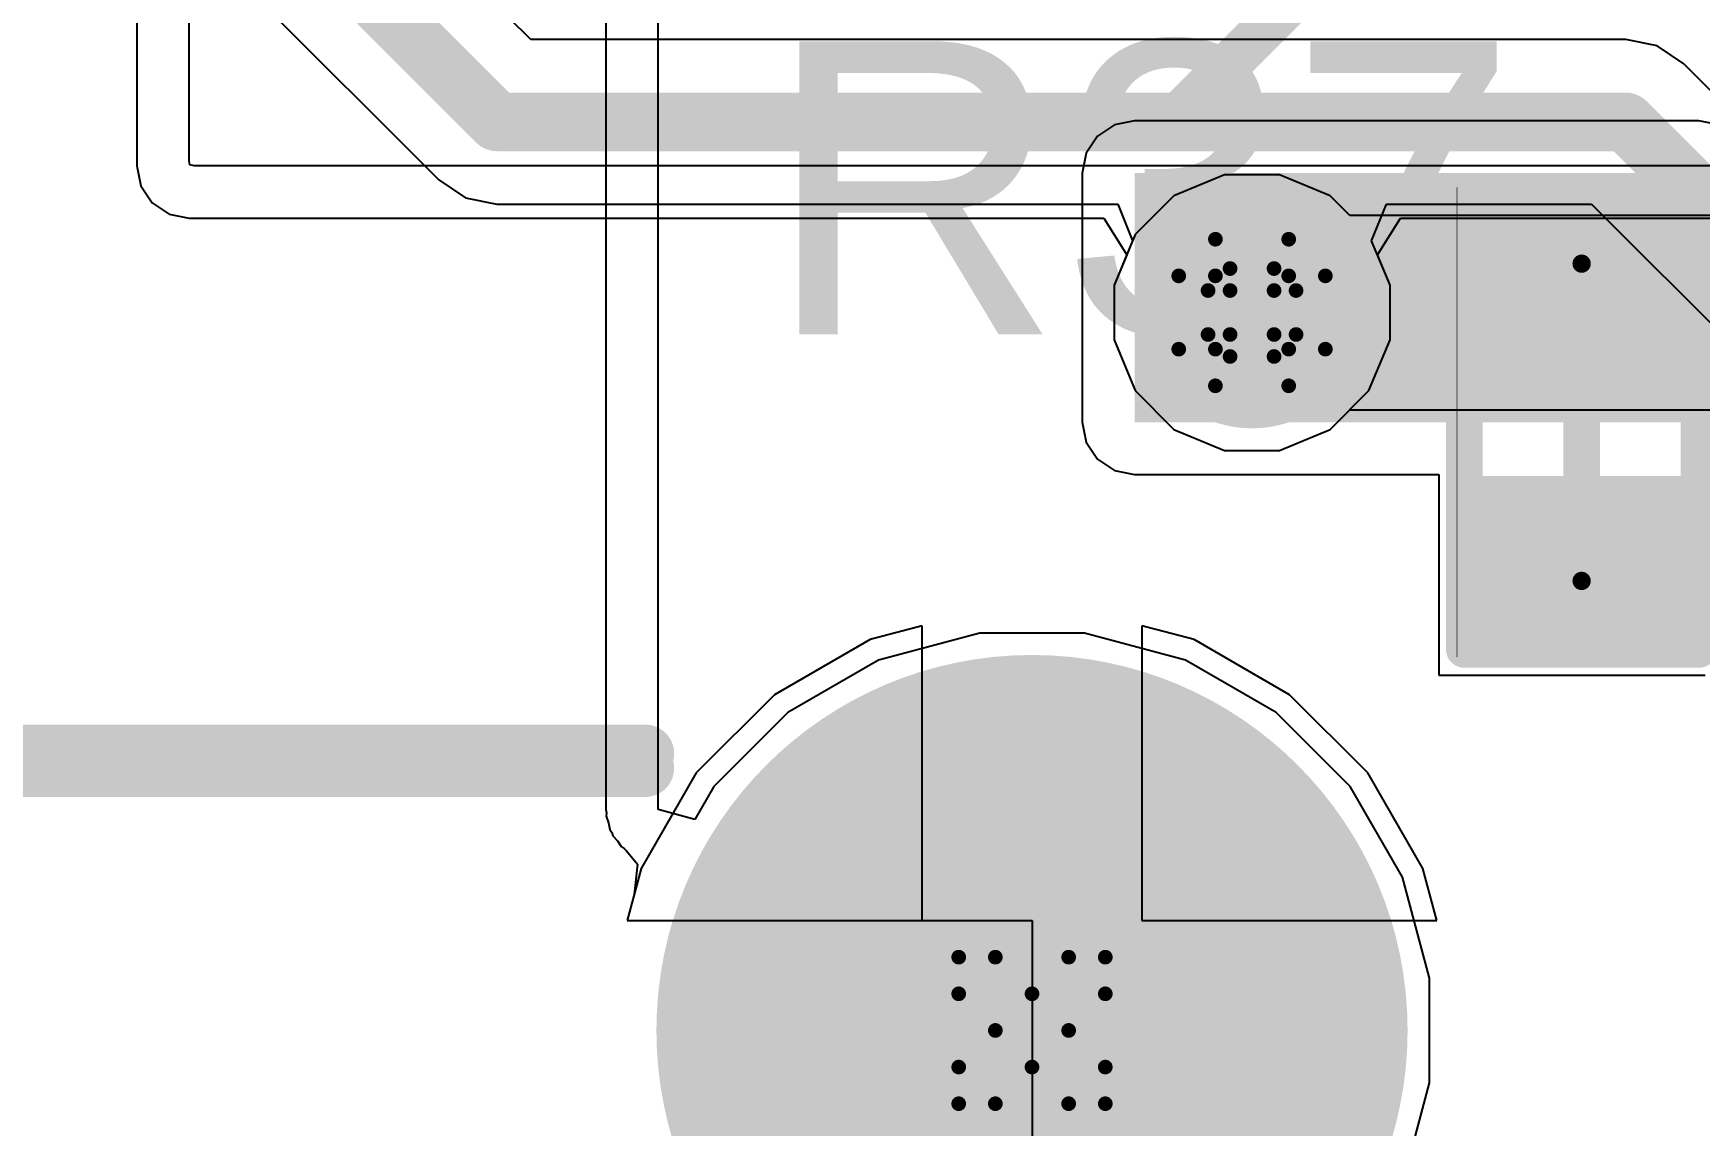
# Model space of a CAD drawing. Header units: inches. Extents: x -0.1 to 17.9, y -0.8 to 4.8.
# Drawn here: x 0.1638 to 0.3911, y 0.964 to 1.1131 of the extents above; entities that cross this region are included whole.
import ezdxf

# ---------------------------------------------------------------- set-up
doc = ezdxf.new("R2010")
doc.units = ezdxf.units.IN
doc.header["$MEASUREMENT"] = 0
for name, color, linetype in [('Bottom Layer 1', 5, 'Continuous'), ('Bottom Overlay', 54, 'Continuous'), ('Bottom Paste', 16, 'Continuous'), ('Bottom Solder', 6, 'Continuous'), ('Drill Drawing', 1, 'Continuous'), ('GND+Signal', 16, 'Continuous'), ('Multi-Layer', 9, 'Continuous'), ('Pad Holes', 156, 'Continuous'), ('PWR+Signal', 76, 'Continuous'), ('Top 3D Body', 56, 'Continuous'), ('Top Layer 1', 1, 'Continuous'), ('Top Overlay', 2, 'Continuous'), ('Top Solder', 216, 'Continuous'), ('Via Holes', 16, 'Continuous')]:
    doc.layers.add(name, color=color, linetype=linetype)
doc.styles.add('Arial', font='', dxfattribs={"height": 0.2})
doc.styles.get('Arial').set_extended_font_data('Arial')

# ---------------------------------------------------------------- blocks, each defined once
blk = doc.blocks.new('R___0402_B_132')
at = {"layer": 'Bottom Layer 1'}
for points in [[(-0.0095, 0.0125), (-0.0095, -0.0125), (-0.0275, -0.0125), (-0.0275, 0.0125)], [(0.0275, 0.0125), (0.0275, -0.0125), (0.0095, -0.0125), (0.0095, 0.0125)]]:
    blk.add_hatch(color=5, dxfattribs=at).paths.add_polyline_path(points)
at = {"layer": 'Bottom Paste'}
for points in [[(-0.0095, 0.0125), (-0.0095, -0.0125), (-0.0275, -0.0125), (-0.0275, 0.0125)], [(0.0275, 0.0125), (0.0275, -0.0125), (0.0095, -0.0125), (0.0095, 0.0125)]]:
    blk.add_hatch(color=16, dxfattribs=at).paths.add_polyline_path(points)
at = {"layer": 'Bottom Solder'}
for points in [[(-0.00733, 0.01466), (-0.00733, -0.01467), (-0.02967, -0.01467), (-0.02967, 0.01466)], [(0.02967, 0.01466), (0.02967, -0.01467), (0.00733, -0.01467), (0.00733, 0.01466)]]:
    blk.add_hatch(color=6, dxfattribs=at).paths.add_polyline_path(points)
at = {"layer": 'Bottom Overlay'}
for points in [[(-0.031, 0.016, 0.005, 0.005, 0), (0.031, 0.016, 0.005, 0.005, 0)], [(-0.031, 0.016, 0.005, 0.005, 0), (-0.031, -0.016, 0.005, 0.005, 0)], [(0.031, 0.016, 0.005, 0.005, 0), (0.031, -0.016, 0.005, 0.005, 0)], [(-0.032, 0.017, 0.000127, 0.000127, 0), (0.032, 0.017, 0.000127, 0.000127, 0)], [(-0.031, -0.016, 0.005, 0.005, 0), (0.031, -0.016, 0.005, 0.005, 0)]]:
    blk.add_lwpolyline(points, format="xyseb", dxfattribs=at)
for points in [[(-0.03225, 0.016, 0.0025, 0.0025, 1), (-0.02975, 0.016, 0.0025, 0.0025, 1)], [(-0.03225, 0.016, 0.0025, 0.0025, 1), (-0.02975, 0.016, 0.0025, 0.0025, 1)], [(0.02975, 0.016, 0.0025, 0.0025, 1), (0.03225, 0.016, 0.0025, 0.0025, 1)], [(0.02975, 0.016, 0.0025, 0.0025, 1), (0.03225, 0.016, 0.0025, 0.0025, 1)], [(-0.03203, 0.017, 0.0000635, 0.0000635, 1), (-0.03197, 0.017, 0.0000635, 0.0000635, 1)], [(0.03197, 0.017, 0.0000635, 0.0000635, 1), (0.03203, 0.017, 0.0000635, 0.0000635, 1)], [(-0.03225, -0.016, 0.0025, 0.0025, 1), (-0.02975, -0.016, 0.0025, 0.0025, 1)], [(-0.03225, -0.016, 0.0025, 0.0025, 1), (-0.02975, -0.016, 0.0025, 0.0025, 1)], [(0.02975, -0.016, 0.0025, 0.0025, 1), (0.03225, -0.016, 0.0025, 0.0025, 1)], [(0.02975, -0.016, 0.0025, 0.0025, 1), (0.03225, -0.016, 0.0025, 0.0025, 1)]]:
    blk.add_lwpolyline(points, format="xyseb", close=True, dxfattribs=at)
blk = doc.blocks.new('SMA_J_P_H_ST_TH1_178')
at = {"layer": 'Bottom Layer 1'}
h = blk.add_hatch(color=5, dxfattribs=at)
edge = h.paths.add_edge_path()
edge.add_arc((0.1, 0.1), 0.04724, 0, 360)
at = {"layer": 'Bottom Solder'}
h = blk.add_hatch(color=6, dxfattribs=at)
edge = h.paths.add_edge_path()
edge.add_arc((0.1, 0.1), 0.05124, 0, 360)
at = {"layer": 'GND+Signal'}
h = blk.add_hatch(color=16, dxfattribs=at)
edge = h.paths.add_edge_path()
edge.add_arc((0.1, 0.1), 0.04724, 0, 360)
at = {"layer": 'Multi-Layer'}
h = blk.add_hatch(color=9, dxfattribs=at)
edge = h.paths.add_edge_path()
edge.add_arc((0.1, 0.1), 0.04724, 0, 360)
at = {"layer": 'Pad Holes'}
h = blk.add_hatch(color=7, dxfattribs=at)
edge = h.paths.add_edge_path()
edge.add_arc((0.1, 0.1), 0.0315, 0, 360)
at = {"layer": 'PWR+Signal'}
h = blk.add_hatch(color=76, dxfattribs=at)
edge = h.paths.add_edge_path()
edge.add_arc((0.1, 0.1), 0.04724, 0, 360)
at = {"layer": 'Top Layer 1'}
h = blk.add_hatch(color=1, dxfattribs=at)
edge = h.paths.add_edge_path()
edge.add_arc((0.1, 0.1), 0.04724, 0, 360)
at = {"layer": 'Top Solder'}
h = blk.add_hatch(color=216, dxfattribs=at)
edge = h.paths.add_edge_path()
edge.add_arc((0.1, 0.1), 0.05124, 0, 360)
at = {"layer": 'Top Overlay'}
blk.add_lwpolyline([(-0.04724, 0.1378, 0.00787, 0.00787, 0), (0.04724, 0.1378, 0.00787, 0.00787, 0)], format="xyseb", dxfattribs=at)
blk.add_lwpolyline([(0.04528, 0.1378, 0.00394, 0.00394, 1), (0.04921, 0.1378, 0.00394, 0.00394, 1)], format="xyseb", close=True, dxfattribs=at)

msp = doc.modelspace()

# ---------------------------------------------------------------- hatches: boundary and pattern name
at = {"layer": 'Bottom Layer 1'}
msp.add_hatch(color=5, dxfattribs=at).paths.add_polyline_path([(0.314, 1.06), (0.39098, 1.06), (0.39098, 1.094), (0.314, 1.094)])
h = msp.add_hatch(color=5, dxfattribs=at)
edge = h.paths.add_edge_path()
edge.add_arc((0.33002, 1.07498), 0.01181, 0, 360)
at = {"layer": 'Bottom Solder'}
h = msp.add_hatch(color=6, dxfattribs=at)
edge = h.paths.add_edge_path()
edge.add_arc((0.33002, 1.07498), 0.01581, 0, 360)
at = {"layer": 'GND+Signal'}
h = msp.add_hatch(color=16, dxfattribs=at)
edge = h.paths.add_edge_path()
edge.add_arc((0.33002, 1.07498), 0.01181, 0, 360)
at = {"layer": 'Pad Holes'}
h = msp.add_hatch(color=7, dxfattribs=at)
edge = h.paths.add_edge_path()
edge.add_arc((0.282, 1.1), 0.0015, 0, 360)
h = msp.add_hatch(color=7, dxfattribs=at)
edge = h.paths.add_edge_path()
edge.add_arc((0.318, 1.1), 0.0015, 0, 360)
h = msp.add_hatch(color=7, dxfattribs=at)
edge = h.paths.add_edge_path()
edge.add_arc((0.318, 1.1), 0.0015, 0, 360)
h = msp.add_hatch(color=7, dxfattribs=at)
edge = h.paths.add_edge_path()
edge.add_arc((0.37498, 1.08165), 0.00125, 0, 360)
h = msp.add_hatch(color=7, dxfattribs=at)
edge = h.paths.add_edge_path()
edge.add_arc((0.37498, 1.03835), 0.00125, 0, 360)
h = msp.add_hatch(color=7, dxfattribs=at)
edge = h.paths.add_edge_path()
edge.add_arc((0.24724, 1.0128), 0.00197, 0, 360)
at = {"layer": 'PWR+Signal'}
h = msp.add_hatch(color=76, dxfattribs=at)
edge = h.paths.add_edge_path()
edge.add_arc((0.33002, 1.07498), 0.01181, 0, 360)
at = {"layer": 'Top 3D Body'}
h = msp.add_hatch(color=56, dxfattribs=at)
edge = h.paths.add_edge_path()
edge.add_arc((0.282, 1.1), 0.0015, 0, 360)
h = msp.add_hatch(color=56, dxfattribs=at)
edge = h.paths.add_edge_path()
edge.add_arc((0.318, 1.1), 0.0015, 0, 360)
h = msp.add_hatch(color=56, dxfattribs=at)
edge = h.paths.add_edge_path()
edge.add_arc((0.318, 1.1), 0.0015, 0, 360)
h = msp.add_hatch(color=56, dxfattribs=at)
edge = h.paths.add_edge_path()
edge.add_arc((0.37498, 1.08165), 0.00125, 0, 360)
h = msp.add_hatch(color=56, dxfattribs=at)
edge = h.paths.add_edge_path()
edge.add_arc((0.37498, 1.03835), 0.00125, 0, 360)
h = msp.add_hatch(color=56, dxfattribs=at)
edge = h.paths.add_edge_path()
edge.add_arc((0.24724, 1.0128), 0.00197, 0, 360)
at = {"layer": 'Top Layer 1'}
h = msp.add_hatch(color=1, dxfattribs=at)
edge = h.paths.add_edge_path()
edge.add_arc((0.33002, 1.07498), 0.01181, 0, 360)
at = {"layer": 'Via Holes'}
h = msp.add_hatch(color=7, dxfattribs=at)
edge = h.paths.add_edge_path()
edge.add_arc((0.33002, 1.07498), 0.00591, 0, 360)

# ---------------------------------------------------------------- linework, layer by layer
at = {"layer": 'Bottom Layer 1'}
for p, q in [((0.31127, 1.10059), (0.30895, 1.09905)), ((0.314, 1.10114), (0.31127, 1.10059)), ((0.39098, 1.10114), (0.314, 1.10114)), ((0.39371, 1.10059), (0.39098, 1.10114)), ((0.30895, 1.09905), (0.30741, 1.09673)), ((0.30741, 1.09673), (0.30686, 1.094)), ((0.30686, 1.094), (0.30686, 1.06)), ((0.30686, 1.06), (0.30741, 1.05727)), ((0.30741, 1.05727), (0.30895, 1.05495)), ((0.30895, 1.05495), (0.31127, 1.05341)), ((0.31127, 1.05341), (0.314, 1.05286)), ((0.314, 1.05286), (0.35548, 1.05286)), ((0.35548, 1.05286), (0.35548, 1.0255)), ((0.285, 1.03224), (0.27791, 1.03034)), ((0.285, 0.992), (0.285, 1.03224)), ((0.3221, 1.03034), (0.315, 1.03224)), ((0.315, 1.03224), (0.315, 0.992)), ((0.27791, 1.03034), (0.26485, 1.02281)), ((0.33515, 1.02281), (0.3221, 1.03034)), ((0.35548, 1.0255), (0.39183, 1.0255)), ((0.26485, 1.02281), (0.25419, 1.01215)), ((0.34581, 1.01215), (0.33515, 1.02281)), ((0.25419, 1.01215), (0.24666, 0.9991)), ((0.35334, 0.9991), (0.34581, 1.01215)), ((0.24666, 0.9991), (0.24476, 0.992)), ((0.35525, 0.992), (0.35334, 0.9991)), ((0.24476, 0.992), (0.285, 0.992)), ((0.315, 0.992), (0.35525, 0.992))]:
    msp.add_line(p, q, dxfattribs=at)
for points in [[(0.34255, 1.0785, 0.012, 0.012, 0), (0.37498, 1.0785, 0.012, 0.012, 0)], [(0.37498, 1.0415, 0.008, 0.008, 0), (0.37548, 1.041, 0.008, 0.008, 0)], [(0.37548, 1.041, 0.008, 0.008, 0), (0.402, 1.041, 0.008, 0.008, 0)]]:
    msp.add_lwpolyline(points, format="xyseb", dxfattribs=at)
for points in [[(0.33955, 1.0785, 0.006, 0.006, 1), (0.34555, 1.0785, 0.006, 0.006, 1)], [(0.37198, 1.0785, 0.006, 0.006, 1), (0.37798, 1.0785, 0.006, 0.006, 1)], [(0.37298, 1.0415, 0.004, 0.004, 1), (0.37698, 1.0415, 0.004, 0.004, 1)], [(0.37348, 1.041, 0.004, 0.004, 1), (0.37748, 1.041, 0.004, 0.004, 1)], [(0.37348, 1.041, 0.004, 0.004, 1), (0.37748, 1.041, 0.004, 0.004, 1)]]:
    msp.add_lwpolyline(points, format="xyseb", close=True, dxfattribs=at)
at = {"layer": 'Drill Drawing'}
for points in [[(0.32502, 1.07998, 0.002, 0.002, 0), (0.32502, 1.08498, 0.002, 0.002, 0)], [(0.32502, 1.08498, 0.002, 0.002, 0), (0.33502, 1.08498, 0.002, 0.002, 0)], [(0.33502, 1.07998, 0.002, 0.002, 0), (0.33502, 1.08498, 0.002, 0.002, 0)], [(0.32002, 1.06998, 0.002, 0.002, 0), (0.32002, 1.07998, 0.002, 0.002, 0)], [(0.32002, 1.07998, 0.002, 0.002, 0), (0.32502, 1.07998, 0.002, 0.002, 0)], [(0.32702, 1.07798, 0.002, 0.002, 0), (0.32702, 1.08098, 0.002, 0.002, 0)], [(0.32702, 1.08098, 0.002, 0.002, 0), (0.33302, 1.08098, 0.002, 0.002, 0)], [(0.33302, 1.07798, 0.002, 0.002, 0), (0.33302, 1.08098, 0.002, 0.002, 0)], [(0.33502, 1.07998, 0.002, 0.002, 0), (0.34002, 1.07998, 0.002, 0.002, 0)], [(0.34002, 1.06998, 0.002, 0.002, 0), (0.34002, 1.07998, 0.002, 0.002, 0)], [(0.32402, 1.07198, 0.002, 0.002, 0), (0.32402, 1.07798, 0.002, 0.002, 0)], [(0.32402, 1.07798, 0.002, 0.002, 0), (0.32702, 1.07798, 0.002, 0.002, 0)], [(0.33302, 1.07798, 0.002, 0.002, 0), (0.33602, 1.07798, 0.002, 0.002, 0)], [(0.33602, 1.07198, 0.002, 0.002, 0), (0.33602, 1.07798, 0.002, 0.002, 0)], [(0.32002, 1.06998, 0.002, 0.002, 0), (0.32502, 1.06998, 0.002, 0.002, 0)], [(0.32402, 1.07198, 0.002, 0.002, 0), (0.32702, 1.07198, 0.002, 0.002, 0)], [(0.32502, 1.06498, 0.002, 0.002, 0), (0.32502, 1.06998, 0.002, 0.002, 0)], [(0.32702, 1.06898, 0.002, 0.002, 0), (0.32702, 1.07198, 0.002, 0.002, 0)], [(0.33302, 1.07198, 0.002, 0.002, 0), (0.33602, 1.07198, 0.002, 0.002, 0)], [(0.33302, 1.06898, 0.002, 0.002, 0), (0.33302, 1.07198, 0.002, 0.002, 0)], [(0.33502, 1.06998, 0.002, 0.002, 0), (0.34002, 1.06998, 0.002, 0.002, 0)], [(0.33502, 1.06498, 0.002, 0.002, 0), (0.33502, 1.06998, 0.002, 0.002, 0)], [(0.32702, 1.06898, 0.002, 0.002, 0), (0.33302, 1.06898, 0.002, 0.002, 0)], [(0.32502, 1.06498, 0.002, 0.002, 0), (0.33502, 1.06498, 0.002, 0.002, 0)], [(0.29, 0.982, 0.002, 0.002, 0), (0.29, 0.987, 0.002, 0.002, 0)], [(0.29, 0.987, 0.002, 0.002, 0), (0.295, 0.987, 0.002, 0.002, 0)], [(0.295, 0.987, 0.002, 0.002, 0), (0.3, 0.982, 0.002, 0.002, 0)], [(0.3, 0.982, 0.002, 0.002, 0), (0.305, 0.987, 0.002, 0.002, 0)], [(0.305, 0.987, 0.002, 0.002, 0), (0.31, 0.987, 0.002, 0.002, 0)], [(0.31, 0.982, 0.002, 0.002, 0), (0.31, 0.987, 0.002, 0.002, 0)], [(0.29, 0.982, 0.002, 0.002, 0), (0.295, 0.977, 0.002, 0.002, 0)], [(0.305, 0.977, 0.002, 0.002, 0), (0.31, 0.982, 0.002, 0.002, 0)], [(0.29, 0.972, 0.002, 0.002, 0), (0.295, 0.977, 0.002, 0.002, 0)], [(0.305, 0.977, 0.002, 0.002, 0), (0.31, 0.972, 0.002, 0.002, 0)], [(0.29, 0.967, 0.002, 0.002, 0), (0.29, 0.972, 0.002, 0.002, 0)], [(0.295, 0.967, 0.002, 0.002, 0), (0.3, 0.972, 0.002, 0.002, 0)], [(0.3, 0.972, 0.002, 0.002, 0), (0.305, 0.967, 0.002, 0.002, 0)], [(0.31, 0.967, 0.002, 0.002, 0), (0.31, 0.972, 0.002, 0.002, 0)], [(0.29, 0.967, 0.002, 0.002, 0), (0.295, 0.967, 0.002, 0.002, 0)], [(0.305, 0.967, 0.002, 0.002, 0), (0.31, 0.967, 0.002, 0.002, 0)]]:
    msp.add_lwpolyline(points, format="xyseb", dxfattribs=at)
for points in [[(0.32452, 1.08498, 0.001, 0.001, 1), (0.32552, 1.08498, 0.001, 0.001, 1)], [(0.32452, 1.08498, 0.001, 0.001, 1), (0.32552, 1.08498, 0.001, 0.001, 1)], [(0.33452, 1.08498, 0.001, 0.001, 1), (0.33552, 1.08498, 0.001, 0.001, 1)], [(0.33452, 1.08498, 0.001, 0.001, 1), (0.33552, 1.08498, 0.001, 0.001, 1)], [(0.31952, 1.07998, 0.001, 0.001, 1), (0.32052, 1.07998, 0.001, 0.001, 1)], [(0.31952, 1.07998, 0.001, 0.001, 1), (0.32052, 1.07998, 0.001, 0.001, 1)], [(0.32452, 1.07998, 0.001, 0.001, 1), (0.32552, 1.07998, 0.001, 0.001, 1)], [(0.32452, 1.07998, 0.001, 0.001, 1), (0.32552, 1.07998, 0.001, 0.001, 1)], [(0.32652, 1.08098, 0.001, 0.001, 1), (0.32752, 1.08098, 0.001, 0.001, 1)], [(0.32652, 1.08098, 0.001, 0.001, 1), (0.32752, 1.08098, 0.001, 0.001, 1)], [(0.33252, 1.08098, 0.001, 0.001, 1), (0.33352, 1.08098, 0.001, 0.001, 1)], [(0.33252, 1.08098, 0.001, 0.001, 1), (0.33352, 1.08098, 0.001, 0.001, 1)], [(0.33452, 1.07998, 0.001, 0.001, 1), (0.33552, 1.07998, 0.001, 0.001, 1)], [(0.33452, 1.07998, 0.001, 0.001, 1), (0.33552, 1.07998, 0.001, 0.001, 1)], [(0.33952, 1.07998, 0.001, 0.001, 1), (0.34052, 1.07998, 0.001, 0.001, 1)], [(0.33952, 1.07998, 0.001, 0.001, 1), (0.34052, 1.07998, 0.001, 0.001, 1)], [(0.32352, 1.07798, 0.001, 0.001, 1), (0.32452, 1.07798, 0.001, 0.001, 1)], [(0.32352, 1.07798, 0.001, 0.001, 1), (0.32452, 1.07798, 0.001, 0.001, 1)], [(0.32652, 1.07798, 0.001, 0.001, 1), (0.32752, 1.07798, 0.001, 0.001, 1)], [(0.32652, 1.07798, 0.001, 0.001, 1), (0.32752, 1.07798, 0.001, 0.001, 1)], [(0.33252, 1.07798, 0.001, 0.001, 1), (0.33352, 1.07798, 0.001, 0.001, 1)], [(0.33252, 1.07798, 0.001, 0.001, 1), (0.33352, 1.07798, 0.001, 0.001, 1)], [(0.33552, 1.07798, 0.001, 0.001, 1), (0.33652, 1.07798, 0.001, 0.001, 1)], [(0.33552, 1.07798, 0.001, 0.001, 1), (0.33652, 1.07798, 0.001, 0.001, 1)], [(0.31952, 1.06998, 0.001, 0.001, 1), (0.32052, 1.06998, 0.001, 0.001, 1)], [(0.31952, 1.06998, 0.001, 0.001, 1), (0.32052, 1.06998, 0.001, 0.001, 1)], [(0.32352, 1.07198, 0.001, 0.001, 1), (0.32452, 1.07198, 0.001, 0.001, 1)], [(0.32352, 1.07198, 0.001, 0.001, 1), (0.32452, 1.07198, 0.001, 0.001, 1)], [(0.32452, 1.06998, 0.001, 0.001, 1), (0.32552, 1.06998, 0.001, 0.001, 1)], [(0.32452, 1.06998, 0.001, 0.001, 1), (0.32552, 1.06998, 0.001, 0.001, 1)], [(0.32652, 1.07198, 0.001, 0.001, 1), (0.32752, 1.07198, 0.001, 0.001, 1)], [(0.32652, 1.07198, 0.001, 0.001, 1), (0.32752, 1.07198, 0.001, 0.001, 1)], [(0.33252, 1.07198, 0.001, 0.001, 1), (0.33352, 1.07198, 0.001, 0.001, 1)], [(0.33252, 1.07198, 0.001, 0.001, 1), (0.33352, 1.07198, 0.001, 0.001, 1)], [(0.33452, 1.06998, 0.001, 0.001, 1), (0.33552, 1.06998, 0.001, 0.001, 1)], [(0.33452, 1.06998, 0.001, 0.001, 1), (0.33552, 1.06998, 0.001, 0.001, 1)], [(0.33552, 1.07198, 0.001, 0.001, 1), (0.33652, 1.07198, 0.001, 0.001, 1)], [(0.33552, 1.07198, 0.001, 0.001, 1), (0.33652, 1.07198, 0.001, 0.001, 1)], [(0.33952, 1.06998, 0.001, 0.001, 1), (0.34052, 1.06998, 0.001, 0.001, 1)], [(0.33952, 1.06998, 0.001, 0.001, 1), (0.34052, 1.06998, 0.001, 0.001, 1)], [(0.32652, 1.06898, 0.001, 0.001, 1), (0.32752, 1.06898, 0.001, 0.001, 1)], [(0.32652, 1.06898, 0.001, 0.001, 1), (0.32752, 1.06898, 0.001, 0.001, 1)], [(0.33252, 1.06898, 0.001, 0.001, 1), (0.33352, 1.06898, 0.001, 0.001, 1)], [(0.33252, 1.06898, 0.001, 0.001, 1), (0.33352, 1.06898, 0.001, 0.001, 1)], [(0.32452, 1.06498, 0.001, 0.001, 1), (0.32552, 1.06498, 0.001, 0.001, 1)], [(0.32452, 1.06498, 0.001, 0.001, 1), (0.32552, 1.06498, 0.001, 0.001, 1)], [(0.33452, 1.06498, 0.001, 0.001, 1), (0.33552, 1.06498, 0.001, 0.001, 1)], [(0.33452, 1.06498, 0.001, 0.001, 1), (0.33552, 1.06498, 0.001, 0.001, 1)], [(0.2895, 0.987, 0.001, 0.001, 1), (0.2905, 0.987, 0.001, 0.001, 1)], [(0.2895, 0.987, 0.001, 0.001, 1), (0.2905, 0.987, 0.001, 0.001, 1)], [(0.2945, 0.987, 0.001, 0.001, 1), (0.2955, 0.987, 0.001, 0.001, 1)], [(0.2945, 0.987, 0.001, 0.001, 1), (0.2955, 0.987, 0.001, 0.001, 1)], [(0.3045, 0.987, 0.001, 0.001, 1), (0.3055, 0.987, 0.001, 0.001, 1)], [(0.3045, 0.987, 0.001, 0.001, 1), (0.3055, 0.987, 0.001, 0.001, 1)], [(0.3095, 0.987, 0.001, 0.001, 1), (0.3105, 0.987, 0.001, 0.001, 1)], [(0.3095, 0.987, 0.001, 0.001, 1), (0.3105, 0.987, 0.001, 0.001, 1)], [(0.2895, 0.982, 0.001, 0.001, 1), (0.2905, 0.982, 0.001, 0.001, 1)], [(0.2895, 0.982, 0.001, 0.001, 1), (0.2905, 0.982, 0.001, 0.001, 1)], [(0.2995, 0.982, 0.001, 0.001, 1), (0.3005, 0.982, 0.001, 0.001, 1)], [(0.2995, 0.982, 0.001, 0.001, 1), (0.3005, 0.982, 0.001, 0.001, 1)], [(0.3095, 0.982, 0.001, 0.001, 1), (0.3105, 0.982, 0.001, 0.001, 1)], [(0.3095, 0.982, 0.001, 0.001, 1), (0.3105, 0.982, 0.001, 0.001, 1)], [(0.2945, 0.977, 0.001, 0.001, 1), (0.2955, 0.977, 0.001, 0.001, 1)], [(0.2945, 0.977, 0.001, 0.001, 1), (0.2955, 0.977, 0.001, 0.001, 1)], [(0.3045, 0.977, 0.001, 0.001, 1), (0.3055, 0.977, 0.001, 0.001, 1)], [(0.3045, 0.977, 0.001, 0.001, 1), (0.3055, 0.977, 0.001, 0.001, 1)], [(0.2895, 0.972, 0.001, 0.001, 1), (0.2905, 0.972, 0.001, 0.001, 1)], [(0.2895, 0.972, 0.001, 0.001, 1), (0.2905, 0.972, 0.001, 0.001, 1)], [(0.2995, 0.972, 0.001, 0.001, 1), (0.3005, 0.972, 0.001, 0.001, 1)], [(0.2995, 0.972, 0.001, 0.001, 1), (0.3005, 0.972, 0.001, 0.001, 1)], [(0.3095, 0.972, 0.001, 0.001, 1), (0.3105, 0.972, 0.001, 0.001, 1)], [(0.3095, 0.972, 0.001, 0.001, 1), (0.3105, 0.972, 0.001, 0.001, 1)], [(0.2895, 0.967, 0.001, 0.001, 1), (0.2905, 0.967, 0.001, 0.001, 1)], [(0.2895, 0.967, 0.001, 0.001, 1), (0.2905, 0.967, 0.001, 0.001, 1)], [(0.2945, 0.967, 0.001, 0.001, 1), (0.2955, 0.967, 0.001, 0.001, 1)], [(0.2945, 0.967, 0.001, 0.001, 1), (0.2955, 0.967, 0.001, 0.001, 1)], [(0.3045, 0.967, 0.001, 0.001, 1), (0.3055, 0.967, 0.001, 0.001, 1)], [(0.3045, 0.967, 0.001, 0.001, 1), (0.3055, 0.967, 0.001, 0.001, 1)], [(0.3095, 0.967, 0.001, 0.001, 1), (0.3105, 0.967, 0.001, 0.001, 1)], [(0.3095, 0.967, 0.001, 0.001, 1), (0.3105, 0.967, 0.001, 0.001, 1)]]:
    msp.add_lwpolyline(points, format="xyseb", close=True, dxfattribs=at)
at = {"layer": 'GND+Signal'}
for p, q in [((0.23165, 1.11222), (0.19722, 1.14665)), ((0.17807, 1.13407), (0.21907, 1.09307)), ((0.381, 1.11222), (0.23165, 1.11222)), ((0.38529, 1.11136), (0.381, 1.11222)), ((0.381, 1.11222), (0.381, 1.11222)), ((0.38893, 1.10893), (0.38529, 1.11136)), ((0.41793, 1.07993), (0.38893, 1.10893)), ((0.21907, 1.09307), (0.21907, 1.09307)), ((0.21907, 1.09307), (0.22271, 1.09064)), ((0.22271, 1.09064), (0.227, 1.08978)), ((0.227, 1.08978), (0.227, 1.08978)), ((0.227, 1.08978), (0.3117, 1.08978)), ((0.3117, 1.08978), (0.31373, 1.08478)), ((0.34632, 1.08478), (0.34835, 1.08978)), ((0.34835, 1.08978), (0.37635, 1.08978)), ((0.37635, 1.08978), (0.39878, 1.06735)), ((0.31373, 1.08478), (0.31121, 1.07872)), ((0.34884, 1.07872), (0.34632, 1.08478)), ((0.31121, 1.07872), (0.31121, 1.07123)), ((0.34884, 1.07123), (0.34884, 1.07872)), ((0.31121, 1.07123), (0.31408, 1.06432)), ((0.34597, 1.06432), (0.34884, 1.07123)), ((0.31408, 1.06432), (0.31937, 1.05903)), ((0.34068, 1.05903), (0.34597, 1.06432)), ((0.31937, 1.05903), (0.32628, 1.05617)), ((0.33377, 1.05617), (0.34068, 1.05903)), ((0.32628, 1.05617), (0.33377, 1.05617)), ((0.285, 1.03224), (0.27791, 1.03034)), ((0.285, 0.992), (0.285, 1.03224)), ((0.3221, 1.03034), (0.315, 1.03224)), ((0.315, 1.03224), (0.315, 0.992)), ((0.27791, 1.03034), (0.26485, 1.02281)), ((0.33515, 1.02281), (0.3221, 1.03034)), ((0.26485, 1.02281), (0.25419, 1.01215)), ((0.34581, 1.01215), (0.33515, 1.02281)), ((0.25419, 1.01215), (0.24666, 0.9991)), ((0.35334, 0.9991), (0.34581, 1.01215)), ((0.24666, 0.9991), (0.24476, 0.992)), ((0.35525, 0.992), (0.35334, 0.9991)), ((0.24476, 0.992), (0.285, 0.992)), ((0.315, 0.992), (0.35525, 0.992))]:
    msp.add_line(p, q, dxfattribs=at)
for points in [[(0.186, 1.142, 0.008, 0.008, 0), (0.227, 1.101, 0.008, 0.008, 0)], [(0.227, 1.101, 0.008, 0.008, 0), (0.381, 1.101, 0.008, 0.008, 0)], [(0.381, 1.101, 0.008, 0.008, 0), (0.41, 1.072, 0.008, 0.008, 0)]]:
    msp.add_lwpolyline(points, format="xyseb", dxfattribs=at)
for points in [[(0.225, 1.101, 0.004, 0.004, 1), (0.229, 1.101, 0.004, 0.004, 1)], [(0.225, 1.101, 0.004, 0.004, 1), (0.229, 1.101, 0.004, 0.004, 1)], [(0.379, 1.101, 0.004, 0.004, 1), (0.383, 1.101, 0.004, 0.004, 1)], [(0.379, 1.101, 0.004, 0.004, 1), (0.383, 1.101, 0.004, 0.004, 1)]]:
    msp.add_lwpolyline(points, format="xyseb", close=True, dxfattribs=at)
at = {"layer": 'PWR+Signal'}
for p, q in [((0.24186, 1.16166), (0.24186, 1.00715)), ((0.249, 1.00715), (0.249, 1.16166)), ((0.32628, 1.09379), (0.31937, 1.09092)), ((0.33377, 1.09379), (0.32628, 1.09379)), ((0.34068, 1.09092), (0.33377, 1.09379)), ((0.31937, 1.09092), (0.31408, 1.08563)), ((0.34337, 1.08823), (0.34068, 1.09092)), ((0.41649, 1.08823), (0.34337, 1.08823)), ((0.31408, 1.08563), (0.31121, 1.07872)), ((0.31121, 1.07872), (0.31121, 1.07123)), ((0.31121, 1.07123), (0.31408, 1.06432)), ((0.31408, 1.06432), (0.31937, 1.05903)), ((0.34068, 1.05903), (0.34337, 1.06172)), ((0.34337, 1.06172), (0.42198, 1.06172)), ((0.31937, 1.05903), (0.32628, 1.05617)), ((0.33377, 1.05617), (0.34068, 1.05903)), ((0.32628, 1.05617), (0.33377, 1.05617)), ((0.29286, 1.03124), (0.27906, 1.02755)), ((0.30714, 1.03124), (0.29286, 1.03124)), ((0.32094, 1.02755), (0.30714, 1.03124)), ((0.27906, 1.02755), (0.26669, 1.02041)), ((0.33331, 1.02041), (0.32094, 1.02755)), ((0.26669, 1.02041), (0.25659, 1.01031)), ((0.34341, 1.01031), (0.33331, 1.02041)), ((0.25659, 1.01031), (0.254, 1.00581)), ((0.35055, 0.99794), (0.34341, 1.01031)), ((0.24186, 1.00715), (0.24195, 1.00669)), ((0.254, 1.00581), (0.249, 1.00715)), ((0.24195, 1.00669), (0.24192, 1.00622)), ((0.24192, 1.00622), (0.24222, 1.00534)), ((0.24222, 1.00534), (0.24241, 1.00442)), ((0.24241, 1.00442), (0.24267, 1.00403)), ((0.24267, 1.00403), (0.24282, 1.00358)), ((0.24282, 1.00358), (0.24343, 1.00288)), ((0.24343, 1.00288), (0.24395, 1.00211)), ((0.24395, 1.00211), (0.24434, 1.00184)), ((0.24434, 1.00184), (0.24466, 1.00149)), ((0.24466, 1.00149), (0.24617, 0.99968)), ((0.24617, 0.99968), (0.24571, 0.99557)), ((0.35424, 0.98414), (0.35055, 0.99794)), ((0.24571, 0.99557), (0.24476, 0.992)), ((0.24476, 0.992), (0.3, 0.992)), ((0.3, 0.992), (0.3, 0.962)), ((0.35424, 0.96986), (0.35424, 0.98414)), ((0.35055, 0.95606), (0.35424, 0.96986))]:
    msp.add_line(p, q, dxfattribs=at)
msp.add_lwpolyline([(0.33002, 1.07498, 0.012, 0.012, 0), (0.42198, 1.07498, 0.012, 0.012, 0)], format="xyseb", dxfattribs=at)
msp.add_lwpolyline([(0.32702, 1.07498, 0.006, 0.006, 1), (0.33302, 1.07498, 0.006, 0.006, 1)], format="xyseb", close=True, dxfattribs=at)
at = {"layer": 'Top 3D Body'}
for points in [[(0.318, 1.1, 0.006, 0.006, 0), (0.336, 1.118, 0.006, 0.006, 0)], [(0.282, 1.1, 0.006, 0.006, 0), (0.318, 1.1, 0.006, 0.006, 0)], [(0.37498, 1.03835, 0.005, 0.005, 0), (0.37498, 1.08165, 0.005, 0.005, 0)], [(0.15276, 1.0128, 0.00787, 0.00787, 0), (0.24724, 1.0128, 0.00787, 0.00787, 0)]]:
    msp.add_lwpolyline(points, format="xyseb", dxfattribs=at)
for points in [[(0.2805, 1.1, 0.003, 0.003, 1), (0.2835, 1.1, 0.003, 0.003, 1)], [(0.3165, 1.1, 0.003, 0.003, 1), (0.3195, 1.1, 0.003, 0.003, 1)], [(0.3165, 1.1, 0.003, 0.003, 1), (0.3195, 1.1, 0.003, 0.003, 1)], [(0.37373, 1.08165, 0.0025, 0.0025, 1), (0.37623, 1.08165, 0.0025, 0.0025, 1)], [(0.37373, 1.03835, 0.0025, 0.0025, 1), (0.37623, 1.03835, 0.0025, 0.0025, 1)], [(0.24527, 1.0128, 0.00394, 0.00394, 1), (0.24921, 1.0128, 0.00394, 0.00394, 1)]]:
    msp.add_lwpolyline(points, format="xyseb", close=True, dxfattribs=at)
at = {"layer": 'Top Layer 1'}
for p, q in [((0.17786, 1.33), (0.17786, 1.095)), ((0.185, 1.0957), (0.185, 1.3293)), ((0.17786, 1.095), (0.17841, 1.09227)), ((0.18512, 1.09512), (0.185, 1.0957)), ((0.1857, 1.095), (0.18512, 1.09512)), ((0.4993, 1.095), (0.1857, 1.095)), ((0.17841, 1.09227), (0.17995, 1.08995)), ((0.17995, 1.08995), (0.18227, 1.08841)), ((0.18227, 1.08841), (0.185, 1.08786)), ((0.185, 1.08786), (0.30978, 1.08786)), ((0.30978, 1.08786), (0.31293, 1.08286)), ((0.34712, 1.08286), (0.35027, 1.08786)), ((0.35027, 1.08786), (0.5, 1.08786)), ((0.31293, 1.08286), (0.31121, 1.07872)), ((0.34884, 1.07872), (0.34712, 1.08286)), ((0.31121, 1.07872), (0.31121, 1.07123)), ((0.34884, 1.07123), (0.34884, 1.07872)), ((0.31121, 1.07123), (0.31408, 1.06432)), ((0.34597, 1.06432), (0.34884, 1.07123)), ((0.31408, 1.06432), (0.31937, 1.05903)), ((0.34068, 1.05903), (0.34597, 1.06432)), ((0.31937, 1.05903), (0.32628, 1.05617)), ((0.33377, 1.05617), (0.34068, 1.05903)), ((0.32628, 1.05617), (0.33377, 1.05617)), ((0.285, 1.03224), (0.27791, 1.03034)), ((0.285, 0.992), (0.285, 1.03224)), ((0.3221, 1.03034), (0.315, 1.03224)), ((0.315, 1.03224), (0.315, 0.992)), ((0.27791, 1.03034), (0.26485, 1.02281)), ((0.33515, 1.02281), (0.3221, 1.03034)), ((0.26485, 1.02281), (0.25419, 1.01215)), ((0.34581, 1.01215), (0.33515, 1.02281)), ((0.25419, 1.01215), (0.24666, 0.9991)), ((0.35334, 0.9991), (0.34581, 1.01215)), ((0.24666, 0.9991), (0.24476, 0.992)), ((0.35525, 0.992), (0.35334, 0.9991)), ((0.24476, 0.992), (0.285, 0.992)), ((0.315, 0.992), (0.35525, 0.992))]:
    msp.add_line(p, q, dxfattribs=at)

# ---------------------------------------------------------------- block references
at = {"rotation": 90}
msp.add_blockref('R___0402_B_132', (0.37498, 1.06), dxfattribs=at)
msp.add_blockref('SMA_J_P_H_ST_TH1_178', (0.2, 0.877))

# ---------------------------------------------------------------- texts
at = {"layer": 'Top Overlay', "style": 'Arial'}
msp.add_text('R37', height=0.04, dxfattribs=at).set_placement((0.26368, 1.07201))

doc.saveas('drawing.dxf')
